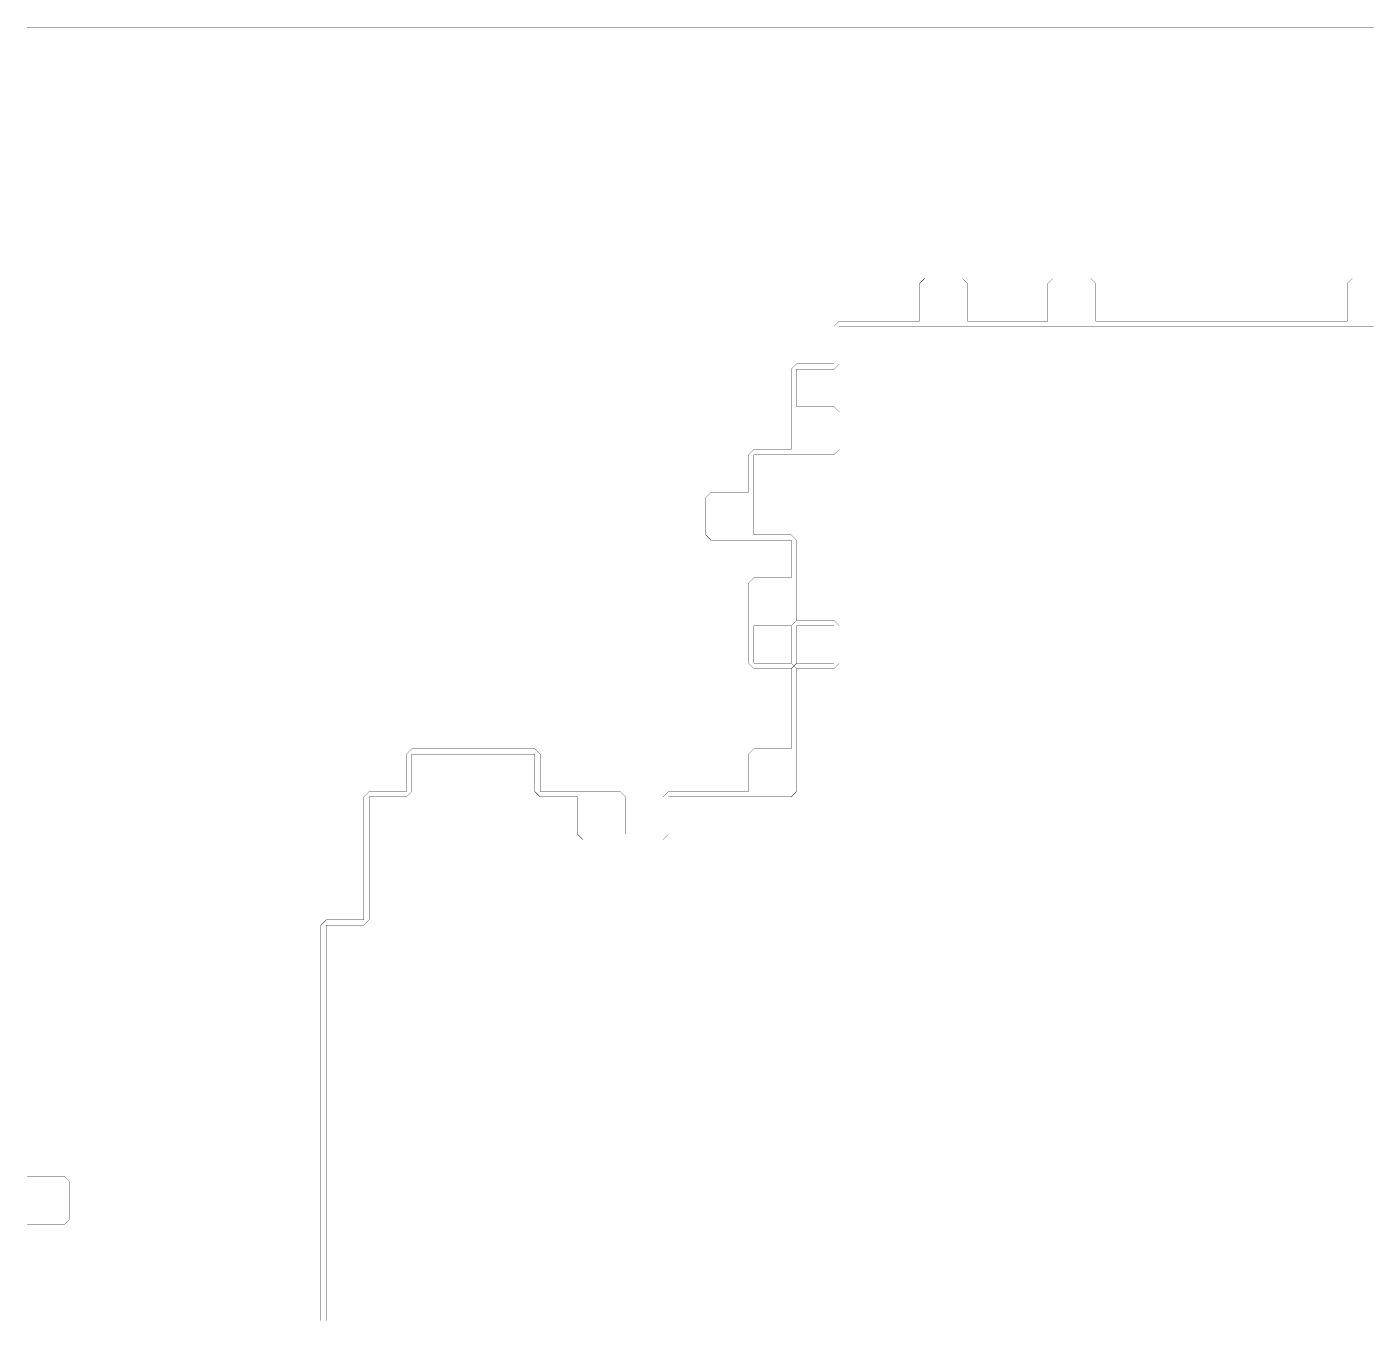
# Model space of a CAD drawing. Header units: metres. Extents: x 0 to 4990, y -4990 to 0.
# Drawn here: x 0 to 2456, y -2362 to 0 of the extents above; entities that cross this region are included whole.
import ezdxf

# ---------------------------------------------------------------- set-up
doc = ezdxf.new("R2010")
doc.units = ezdxf.units.M
doc.layers.add('conductor', color=1, linetype='Continuous')
doc.layers.add('substrate', color=5, linetype='Continuous')

msp = doc.modelspace()

# ---------------------------------------------------------------- linework, layer by layer
at = {"layer": 'conductor', "const_width": 0.5}
msp.add_lwpolyline([(2460.9375, -546.875), (2451.171875, -546.875), (2441.40625, -546.875), (2431.640625, -546.875), (2421.875, -546.875), (2412.109375, -546.875), (2402.34375, -546.875), (2392.578125, -546.875), (2382.8125, -546.875), (2373.046875, -546.875), (2363.28125, -546.875), (2353.515625, -546.875), (2343.75, -546.875), (2333.984375, -546.875), (2324.21875, -546.875), (2314.453125, -546.875), (2304.6875, -546.875), (2294.921875, -546.875), (2285.15625, -546.875), (2275.390625, -546.875), (2265.625, -546.875), (2255.859375, -546.875), (2246.09375, -546.875), (2236.328125, -546.875), (2226.5625, -546.875), (2216.796875, -546.875), (2207.03125, -546.875), (2197.265625, -546.875), (2187.5, -546.875), (2177.734375, -546.875), (2167.96875, -546.875), (2158.203125, -546.875), (2148.4375, -546.875), (2138.671875, -546.875), (2128.90625, -546.875), (2119.140625, -546.875), (2109.375, -546.875), (2099.609375, -546.875), (2089.84375, -546.875), (2080.078125, -546.875), (2070.3125, -546.875), (2060.546875, -546.875), (2050.78125, -546.875), (2041.015625, -546.875), (2031.25, -546.875), (2021.484375, -546.875), (2011.71875, -546.875), (2001.953125, -546.875), (1992.1875, -546.875), (1982.421875, -546.875), (1972.65625, -546.875), (1962.890625, -546.875), (1953.125, -546.875), (1943.359375, -546.875), (1933.59375, -546.875), (1923.828125, -546.875), (1914.0625, -546.875), (1904.296875, -546.875), (1894.53125, -546.875), (1884.765625, -546.875), (1875, -546.875), (1865.234375, -546.875), (1855.46875, -546.875), (1845.703125, -546.875), (1835.9375, -546.875), (1826.171875, -546.875), (1816.40625, -546.875), (1806.640625, -546.875), (1796.875, -546.875), (1787.109375, -546.875), (1777.34375, -546.875), (1767.578125, -546.875), (1757.8125, -546.875), (1748.046875, -546.875), (1738.28125, -546.875), (1728.515625, -546.875), (1718.75, -546.875), (1708.984375, -546.875), (1699.21875, -546.875), (1689.453125, -546.875), (1679.6875, -546.875), (1669.921875, -546.875), (1660.15625, -546.875), (1650.390625, -546.875), (1640.625, -546.875), (1630.859375, -546.875), (1621.09375, -546.875), (1611.328125, -546.875), (1601.5625, -546.875), (1591.796875, -546.875), (1582.03125, -546.875), (1572.265625, -546.875), (1562.5, -546.875), (1552.734375, -546.875), (1542.96875, -546.875), (1533.203125, -546.875), (1523.4375, -546.875), (1513.671875, -546.875), (1503.90625, -546.875), (1494.140625, -546.875), (1484.375, -546.875), (1484.375, -556.640625), (1484.375, -566.40625), (1484.375, -576.171875), (1484.375, -585.9375), (1484.375, -595.703125), (1484.375, -605.46875), (1484.375, -615.234375), (1474.609375, -625), (1464.84375, -625), (1455.078125, -625), (1445.3125, -625), (1435.546875, -625), (1425.78125, -625), (1416.015625, -625), (1406.25, -625), (1406.25, -634.765625), (1406.25, -644.53125), (1406.25, -654.296875), (1406.25, -664.0625), (1406.25, -673.828125), (1406.25, -683.59375), (1406.25, -693.359375), (1416.015625, -693.359375), (1425.78125, -693.359375), (1435.546875, -693.359375), (1445.3125, -693.359375), (1455.078125, -693.359375), (1464.84375, -693.359375), (1474.609375, -693.359375), (1484.375, -703.125), (1484.375, -712.890625), (1484.375, -722.65625), (1484.375, -732.421875), (1484.375, -742.1875), (1484.375, -751.953125), (1484.375, -761.71875), (1484.375, -771.484375), (1474.609375, -781.25), (1464.84375, -781.25), (1455.078125, -781.25), (1445.3125, -781.25), (1435.546875, -781.25), (1425.78125, -781.25), (1416.015625, -781.25), (1406.25, -781.25), (1396.484375, -781.25), (1386.71875, -781.25), (1376.953125, -781.25), (1367.1875, -781.25), (1357.421875, -781.25), (1347.65625, -781.25), (1337.890625, -781.25), (1328.125, -781.25), (1328.125, -791.015625), (1328.125, -800.78125), (1328.125, -810.546875), (1328.125, -820.3125), (1328.125, -830.078125), (1328.125, -839.84375), (1328.125, -849.609375), (1328.125, -859.375), (1328.125, -869.140625), (1328.125, -878.90625), (1328.125, -888.671875), (1328.125, -898.4375), (1328.125, -908.203125), (1328.125, -917.96875), (1328.125, -927.734375), (1337.890625, -927.734375), (1347.65625, -927.734375), (1357.421875, -927.734375), (1367.1875, -927.734375), (1376.953125, -927.734375), (1386.71875, -927.734375), (1396.484375, -927.734375), (1406.25, -937.5), (1406.25, -947.265625), (1406.25, -957.03125), (1406.25, -966.796875), (1406.25, -976.5625), (1406.25, -986.328125), (1406.25, -996.09375), (1406.25, -1005.859375), (1406.25, -1015.625), (1406.25, -1025.390625), (1406.25, -1035.15625), (1406.25, -1044.921875), (1406.25, -1054.6875), (1406.25, -1064.453125), (1406.25, -1074.21875), (1406.25, -1083.984375), (1396.484375, -1093.75), (1386.71875, -1093.75), (1376.953125, -1093.75), (1367.1875, -1093.75), (1357.421875, -1093.75), (1347.65625, -1093.75), (1337.890625, -1093.75), (1328.125, -1093.75), (1328.125, -1103.515625), (1328.125, -1113.28125), (1328.125, -1123.046875), (1328.125, -1132.8125), (1328.125, -1142.578125), (1328.125, -1152.34375), (1328.125, -1162.109375), (1337.890625, -1162.109375), (1347.65625, -1162.109375), (1357.421875, -1162.109375), (1367.1875, -1162.109375), (1376.953125, -1162.109375), (1386.71875, -1162.109375), (1396.484375, -1162.109375), (1406.25, -1171.875), (1406.25, -1181.640625), (1406.25, -1191.40625), (1406.25, -1201.171875), (1406.25, -1210.9375), (1406.25, -1220.703125), (1406.25, -1230.46875), (1406.25, -1240.234375), (1406.25, -1250), (1406.25, -1259.765625), (1406.25, -1269.53125), (1406.25, -1279.296875), (1406.25, -1289.0625), (1406.25, -1298.828125), (1406.25, -1308.59375), (1406.25, -1318.359375), (1406.25, -1328.125), (1406.25, -1337.890625), (1406.25, -1347.65625), (1406.25, -1357.421875), (1406.25, -1367.1875), (1406.25, -1376.953125), (1406.25, -1386.71875), (1406.25, -1396.484375), (1396.484375, -1406.25), (1386.71875, -1406.25), (1376.953125, -1406.25), (1367.1875, -1406.25), (1357.421875, -1406.25), (1347.65625, -1406.25), (1337.890625, -1406.25), (1328.125, -1406.25), (1318.359375, -1406.25), (1308.59375, -1406.25), (1298.828125, -1406.25), (1289.0625, -1406.25), (1279.296875, -1406.25), (1269.53125, -1406.25), (1259.765625, -1406.25), (1250, -1406.25), (1240.234375, -1406.25), (1230.46875, -1406.25), (1220.703125, -1406.25), (1210.9375, -1406.25), (1201.171875, -1406.25), (1191.40625, -1406.25), (1181.640625, -1406.25), (1171.875, -1406.25), (1171.875, -1416.015625), (1171.875, -1425.78125), (1171.875, -1435.546875), (1171.875, -1445.3125), (1171.875, -1455.078125), (1171.875, -1464.84375), (1171.875, -1474.609375), (1162.109375, -1484.375), (1152.34375, -1484.375), (1142.578125, -1484.375), (1132.8125, -1484.375), (1123.046875, -1484.375), (1113.28125, -1484.375), (1103.515625, -1484.375), (1093.75, -1484.375), (1083.984375, -1484.375), (1074.21875, -1484.375), (1064.453125, -1484.375), (1054.6875, -1484.375), (1044.921875, -1484.375), (1035.15625, -1484.375), (1025.390625, -1484.375), (1015.625, -1484.375), (1005.859375, -1474.609375), (1005.859375, -1464.84375), (1005.859375, -1455.078125), (1005.859375, -1445.3125), (1005.859375, -1435.546875), (1005.859375, -1425.78125), (1005.859375, -1416.015625), (1005.859375, -1406.25), (996.09375, -1406.25), (986.328125, -1406.25), (976.5625, -1406.25), (966.796875, -1406.25), (957.03125, -1406.25), (947.265625, -1406.25), (937.5, -1406.25), (927.734375, -1396.484375), (927.734375, -1386.71875), (927.734375, -1376.953125), (927.734375, -1367.1875), (927.734375, -1357.421875), (927.734375, -1347.65625), (927.734375, -1337.890625), (927.734375, -1328.125), (917.96875, -1328.125), (908.203125, -1328.125), (898.4375, -1328.125), (888.671875, -1328.125), (878.90625, -1328.125), (869.140625, -1328.125), (859.375, -1328.125), (849.609375, -1328.125), (839.84375, -1328.125), (830.078125, -1328.125), (820.3125, -1328.125), (810.546875, -1328.125), (800.78125, -1328.125), (791.015625, -1328.125), (781.25, -1328.125), (771.484375, -1328.125), (761.71875, -1328.125), (751.953125, -1328.125), (742.1875, -1328.125), (732.421875, -1328.125), (722.65625, -1328.125), (712.890625, -1328.125), (703.125, -1328.125), (703.125, -1337.890625), (703.125, -1347.65625), (703.125, -1357.421875), (703.125, -1367.1875), (703.125, -1376.953125), (703.125, -1386.71875), (703.125, -1396.484375), (693.359375, -1406.25), (683.59375, -1406.25), (673.828125, -1406.25), (664.0625, -1406.25), (654.296875, -1406.25), (644.53125, -1406.25), (634.765625, -1406.25), (625, -1406.25), (625, -1416.015625), (625, -1425.78125), (625, -1435.546875), (625, -1445.3125), (625, -1455.078125), (625, -1464.84375), (625, -1474.609375), (625, -1484.375), (625, -1494.140625), (625, -1503.90625), (625, -1513.671875), (625, -1523.4375), (625, -1533.203125), (625, -1542.96875), (625, -1552.734375), (625, -1562.5), (625, -1572.265625), (625, -1582.03125), (625, -1591.796875), (625, -1601.5625), (625, -1611.328125), (625, -1621.09375), (625, -1630.859375), (615.234375, -1640.625), (605.46875, -1640.625), (595.703125, -1640.625), (585.9375, -1640.625), (576.171875, -1640.625), (566.40625, -1640.625), (556.640625, -1640.625), (546.875, -1640.625), (546.875, -1650.390625), (546.875, -1660.15625), (546.875, -1669.921875), (546.875, -1679.6875), (546.875, -1689.453125), (546.875, -1699.21875), (546.875, -1708.984375), (546.875, -1718.75), (546.875, -1728.515625), (546.875, -1738.28125), (546.875, -1748.046875), (546.875, -1757.8125), (546.875, -1767.578125), (546.875, -1777.34375), (546.875, -1787.109375), (546.875, -1796.875), (546.875, -1806.640625), (546.875, -1816.40625), (546.875, -1826.171875), (546.875, -1835.9375), (546.875, -1845.703125), (546.875, -1855.46875), (546.875, -1865.234375), (546.875, -1875), (546.875, -1884.765625), (546.875, -1894.53125), (546.875, -1904.296875), (546.875, -1914.0625), (546.875, -1923.828125), (546.875, -1933.59375), (546.875, -1943.359375), (546.875, -1953.125), (546.875, -1962.890625), (546.875, -1972.65625), (546.875, -1982.421875), (546.875, -1992.1875), (546.875, -2001.953125), (546.875, -2011.71875), (546.875, -2021.484375), (546.875, -2031.25), (546.875, -2041.015625), (546.875, -2050.78125), (546.875, -2060.546875), (546.875, -2070.3125), (546.875, -2080.078125), (546.875, -2089.84375), (546.875, -2099.609375), (546.875, -2109.375), (546.875, -2119.140625), (546.875, -2128.90625), (546.875, -2138.671875), (546.875, -2148.4375), (546.875, -2158.203125), (546.875, -2167.96875), (546.875, -2177.734375), (546.875, -2187.5), (546.875, -2197.265625), (546.875, -2207.03125), (546.875, -2216.796875), (546.875, -2226.5625), (546.875, -2236.328125), (546.875, -2246.09375), (546.875, -2255.859375), (546.875, -2265.625), (546.875, -2275.390625), (546.875, -2285.15625), (546.875, -2294.921875), (546.875, -2304.6875), (546.875, -2314.453125), (546.875, -2324.21875), (546.875, -2333.984375), (546.875, -2343.75), (546.875, -2353.515625), (546.875, -2363.28125)], dxfattribs=at)
msp.add_lwpolyline([(1396.484375, -1093.75), (1406.25, -1083.984375), (1416.015625, -1083.984375), (1425.78125, -1083.984375), (1435.546875, -1083.984375), (1445.3125, -1083.984375), (1455.078125, -1083.984375), (1464.84375, -1083.984375), (1474.609375, -1083.984375), (1484.375, -1093.75), (1484.375, -1103.515625), (1484.375, -1113.28125), (1484.375, -1123.046875), (1484.375, -1132.8125), (1484.375, -1142.578125), (1484.375, -1152.34375), (1484.375, -1162.109375), (1474.609375, -1171.875), (1464.84375, -1171.875), (1455.078125, -1171.875), (1445.3125, -1171.875), (1435.546875, -1171.875), (1425.78125, -1171.875), (1416.015625, -1171.875), (1406.25, -1171.875), (1396.484375, -1162.109375), (1396.484375, -1152.34375), (1396.484375, -1142.578125), (1396.484375, -1132.8125), (1396.484375, -1123.046875), (1396.484375, -1113.28125), (1396.484375, -1103.515625)], close=True, dxfattribs=at)
at = {"layer": 'substrate', "const_width": 0.5}
for points in [[(2460.9375, 0), (2451.171875, 0), (2441.40625, 0), (2431.640625, 0), (2421.875, 0), (2412.109375, 0), (2402.34375, 0), (2392.578125, 0), (2382.8125, 0), (2373.046875, 0), (2363.28125, 0), (2353.515625, 0), (2343.75, 0), (2333.984375, 0), (2324.21875, 0), (2314.453125, 0), (2304.6875, 0), (2294.921875, 0), (2285.15625, 0), (2275.390625, 0), (2265.625, 0), (2255.859375, 0), (2246.09375, 0), (2236.328125, 0), (2226.5625, 0), (2216.796875, 0), (2207.03125, 0), (2197.265625, 0), (2187.5, 0), (2177.734375, 0), (2167.96875, 0), (2158.203125, 0), (2148.4375, 0), (2138.671875, 0), (2128.90625, 0), (2119.140625, 0), (2109.375, 0), (2099.609375, 0), (2089.84375, 0), (2080.078125, 0), (2070.3125, 0), (2060.546875, 0), (2050.78125, 0), (2041.015625, 0), (2031.25, 0), (2021.484375, 0), (2011.71875, 0), (2001.953125, 0), (1992.1875, 0), (1982.421875, 0), (1972.65625, 0), (1962.890625, 0), (1953.125, 0), (1943.359375, 0), (1933.59375, 0), (1923.828125, 0), (1914.0625, 0), (1904.296875, 0), (1894.53125, 0), (1884.765625, 0), (1875, 0), (1865.234375, 0), (1855.46875, 0), (1845.703125, 0), (1835.9375, 0), (1826.171875, 0), (1816.40625, 0), (1806.640625, 0), (1796.875, 0), (1787.109375, 0), (1777.34375, 0), (1767.578125, 0), (1757.8125, 0), (1748.046875, 0), (1738.28125, 0), (1728.515625, 0), (1718.75, 0), (1708.984375, 0), (1699.21875, 0), (1689.453125, 0), (1679.6875, 0), (1669.921875, 0), (1660.15625, 0), (1650.390625, 0), (1640.625, 0), (1630.859375, 0), (1621.09375, 0), (1611.328125, 0), (1601.5625, 0), (1591.796875, 0), (1582.03125, 0), (1572.265625, 0), (1562.5, 0), (1552.734375, 0), (1542.96875, 0), (1533.203125, 0), (1523.4375, 0), (1513.671875, 0), (1503.90625, 0), (1494.140625, 0), (1484.375, 0), (1474.609375, 0), (1464.84375, 0), (1455.078125, 0), (1445.3125, 0), (1435.546875, 0), (1425.78125, 0), (1416.015625, 0), (1406.25, 0), (1396.484375, 0), (1386.71875, 0), (1376.953125, 0), (1367.1875, 0), (1357.421875, 0), (1347.65625, 0), (1337.890625, 0), (1328.125, 0), (1318.359375, 0), (1308.59375, 0), (1298.828125, 0), (1289.0625, 0), (1279.296875, 0), (1269.53125, 0), (1259.765625, 0), (1250, 0), (1240.234375, 0), (1230.46875, 0), (1220.703125, 0), (1210.9375, 0), (1201.171875, 0), (1191.40625, 0), (1181.640625, 0), (1171.875, 0), (1162.109375, 0), (1152.34375, 0), (1142.578125, 0), (1132.8125, 0), (1123.046875, 0), (1113.28125, 0), (1103.515625, 0), (1093.75, 0), (1083.984375, 0), (1074.21875, 0), (1064.453125, 0), (1054.6875, 0), (1044.921875, 0), (1035.15625, 0), (1025.390625, 0), (1015.625, 0), (1005.859375, 0), (996.09375, 0), (986.328125, 0), (976.5625, 0), (966.796875, 0), (957.03125, 0), (947.265625, 0), (937.5, 0), (927.734375, 0), (917.96875, 0), (908.203125, 0), (898.4375, 0), (888.671875, 0), (878.90625, 0), (869.140625, 0), (859.375, 0), (849.609375, 0), (839.84375, 0), (830.078125, 0), (820.3125, 0), (810.546875, 0), (800.78125, 0), (791.015625, 0), (781.25, 0), (771.484375, 0), (761.71875, 0), (751.953125, 0), (742.1875, 0), (732.421875, 0), (722.65625, 0), (712.890625, 0), (703.125, 0), (693.359375, 0), (683.59375, 0), (673.828125, 0), (664.0625, 0), (654.296875, 0), (644.53125, 0), (634.765625, 0), (625, 0), (615.234375, 0), (605.46875, 0), (595.703125, 0), (585.9375, 0), (576.171875, 0), (566.40625, 0), (556.640625, 0), (546.875, 0), (537.109375, 0), (527.34375, 0), (517.578125, 0), (507.8125, 0), (498.046875, 0), (488.28125, 0), (478.515625, 0), (468.75, 0), (458.984375, 0), (449.21875, 0), (439.453125, 0), (429.6875, 0), (419.921875, 0), (410.15625, 0), (400.390625, 0), (390.625, 0), (380.859375, 0), (371.09375, 0), (361.328125, 0), (351.5625, 0), (341.796875, 0), (332.03125, 0), (322.265625, 0), (312.5, 0), (302.734375, 0), (292.96875, 0), (283.203125, 0), (273.4375, 0), (263.671875, 0), (253.90625, 0), (244.140625, 0), (234.375, 0), (224.609375, 0), (214.84375, 0), (205.078125, 0), (195.3125, 0), (185.546875, 0), (175.78125, 0), (166.015625, 0), (156.25, 0), (146.484375, 0), (136.71875, 0), (126.953125, 0), (117.1875, 0), (107.421875, 0), (97.65625, 0), (87.890625, 0), (78.125, 0), (68.359375, 0), (58.59375, 0), (48.828125, 0), (39.0625, 0), (29.296875, 0), (19.53125, 0), (9.765625, 0), (0, 0), (0, -9.765625), (0, -19.53125), (0, -29.296875), (0, -39.0625), (0, -48.828125), (0, -58.59375), (0, -68.359375), (0, -78.125), (0, -87.890625), (0, -97.65625), (0, -107.421875), (0, -117.1875), (0, -126.953125), (0, -136.71875), (0, -146.484375), (0, -156.25), (0, -166.015625), (0, -175.78125), (0, -185.546875), (0, -195.3125), (0, -205.078125), (0, -214.84375), (0, -224.609375), (0, -234.375), (0, -244.140625), (0, -253.90625), (0, -263.671875), (0, -273.4375), (0, -283.203125), (0, -292.96875), (0, -302.734375), (0, -312.5), (0, -322.265625), (0, -332.03125), (0, -341.796875), (0, -351.5625), (0, -361.328125), (0, -371.09375), (0, -380.859375), (0, -390.625), (0, -400.390625), (0, -410.15625), (0, -419.921875), (0, -429.6875), (0, -439.453125), (0, -449.21875), (0, -458.984375), (0, -468.75), (0, -478.515625), (0, -488.28125), (0, -498.046875), (0, -507.8125), (0, -517.578125), (0, -527.34375), (0, -537.109375), (0, -546.875), (0, -556.640625), (0, -566.40625), (0, -576.171875), (0, -585.9375), (0, -595.703125), (0, -605.46875), (0, -615.234375), (0, -625), (0, -634.765625), (0, -644.53125), (0, -654.296875), (0, -664.0625), (0, -673.828125), (0, -683.59375), (0, -693.359375), (0, -703.125), (0, -712.890625), (0, -722.65625), (0, -732.421875), (0, -742.1875), (0, -751.953125), (0, -761.71875), (0, -771.484375), (0, -781.25), (0, -791.015625), (0, -800.78125), (0, -810.546875), (0, -820.3125), (0, -830.078125), (0, -839.84375), (0, -849.609375), (0, -859.375), (0, -869.140625), (0, -878.90625), (0, -888.671875), (0, -898.4375), (0, -908.203125), (0, -917.96875), (0, -927.734375), (0, -937.5), (0, -947.265625), (0, -957.03125), (0, -966.796875), (0, -976.5625), (0, -986.328125), (0, -996.09375), (0, -1005.859375), (0, -1015.625), (0, -1025.390625), (0, -1035.15625), (0, -1044.921875), (0, -1054.6875), (0, -1064.453125), (0, -1074.21875), (0, -1083.984375), (0, -1093.75), (0, -1103.515625), (0, -1113.28125), (0, -1123.046875), (0, -1132.8125), (0, -1142.578125), (0, -1152.34375), (0, -1162.109375), (0, -1171.875), (0, -1181.640625), (0, -1191.40625), (0, -1201.171875), (0, -1210.9375), (0, -1220.703125), (0, -1230.46875), (0, -1240.234375), (0, -1250), (0, -1259.765625), (0, -1269.53125), (0, -1279.296875), (0, -1289.0625), (0, -1298.828125), (0, -1308.59375), (0, -1318.359375), (0, -1328.125), (0, -1337.890625), (0, -1347.65625), (0, -1357.421875), (0, -1367.1875), (0, -1376.953125), (0, -1386.71875), (0, -1396.484375), (0, -1406.25), (0, -1416.015625), (0, -1425.78125), (0, -1435.546875), (0, -1445.3125), (0, -1455.078125), (0, -1464.84375), (0, -1474.609375), (0, -1484.375), (0, -1494.140625), (0, -1503.90625), (0, -1513.671875), (0, -1523.4375), (0, -1533.203125), (0, -1542.96875), (0, -1552.734375), (0, -1562.5), (0, -1572.265625), (0, -1582.03125), (0, -1591.796875), (0, -1601.5625), (0, -1611.328125), (0, -1621.09375), (0, -1630.859375), (0, -1640.625), (0, -1650.390625), (0, -1660.15625), (0, -1669.921875), (0, -1679.6875), (0, -1689.453125), (0, -1699.21875), (0, -1708.984375), (0, -1718.75), (0, -1728.515625), (0, -1738.28125), (0, -1748.046875), (0, -1757.8125), (0, -1767.578125), (0, -1777.34375), (0, -1787.109375), (0, -1796.875), (0, -1806.640625), (0, -1816.40625), (0, -1826.171875), (0, -1835.9375), (0, -1845.703125), (0, -1855.46875), (0, -1865.234375), (0, -1875), (0, -1884.765625), (0, -1894.53125), (0, -1904.296875), (0, -1914.0625), (0, -1923.828125), (0, -1933.59375), (0, -1943.359375), (0, -1953.125), (0, -1962.890625), (0, -1972.65625), (0, -1982.421875), (0, -1992.1875), (0, -2001.953125), (0, -2011.71875), (0, -2021.484375), (0, -2031.25), (0, -2041.015625), (0, -2050.78125), (0, -2060.546875), (0, -2070.3125), (0, -2080.078125), (0, -2089.84375), (0, -2099.609375), (9.765625, -2099.609375), (19.53125, -2099.609375), (29.296875, -2099.609375), (39.0625, -2099.609375), (48.828125, -2099.609375), (58.59375, -2099.609375), (68.359375, -2099.609375), (78.125, -2109.375), (78.125, -2119.140625), (78.125, -2128.90625), (78.125, -2138.671875), (78.125, -2148.4375), (78.125, -2158.203125), (78.125, -2167.96875), (78.125, -2177.734375), (68.359375, -2187.5), (58.59375, -2187.5), (48.828125, -2187.5), (39.0625, -2187.5), (29.296875, -2187.5), (19.53125, -2187.5), (9.765625, -2187.5), (0, -2187.5), (0, -2197.265625), (0, -2207.03125), (0, -2216.796875), (0, -2226.5625), (0, -2236.328125), (0, -2246.09375), (0, -2255.859375), (0, -2265.625), (0, -2275.390625), (0, -2285.15625), (0, -2294.921875), (0, -2304.6875), (0, -2314.453125), (0, -2324.21875), (0, -2333.984375), (0, -2343.75), (0, -2353.515625), (0, -2363.28125)], [(537.109375, -2363.28125), (537.109375, -2353.515625), (537.109375, -2343.75), (537.109375, -2333.984375), (537.109375, -2324.21875), (537.109375, -2314.453125), (537.109375, -2304.6875), (537.109375, -2294.921875), (537.109375, -2285.15625), (537.109375, -2275.390625), (537.109375, -2265.625), (537.109375, -2255.859375), (537.109375, -2246.09375), (537.109375, -2236.328125), (537.109375, -2226.5625), (537.109375, -2216.796875), (537.109375, -2207.03125), (537.109375, -2197.265625), (537.109375, -2187.5), (537.109375, -2177.734375), (537.109375, -2167.96875), (537.109375, -2158.203125), (537.109375, -2148.4375), (537.109375, -2138.671875), (537.109375, -2128.90625), (537.109375, -2119.140625), (537.109375, -2109.375), (537.109375, -2099.609375), (537.109375, -2089.84375), (537.109375, -2080.078125), (537.109375, -2070.3125), (537.109375, -2060.546875), (537.109375, -2050.78125), (537.109375, -2041.015625), (537.109375, -2031.25), (537.109375, -2021.484375), (537.109375, -2011.71875), (537.109375, -2001.953125), (537.109375, -1992.1875), (537.109375, -1982.421875), (537.109375, -1972.65625), (537.109375, -1962.890625), (537.109375, -1953.125), (537.109375, -1943.359375), (537.109375, -1933.59375), (537.109375, -1923.828125), (537.109375, -1914.0625), (537.109375, -1904.296875), (537.109375, -1894.53125), (537.109375, -1884.765625), (537.109375, -1875), (537.109375, -1865.234375), (537.109375, -1855.46875), (537.109375, -1845.703125), (537.109375, -1835.9375), (537.109375, -1826.171875), (537.109375, -1816.40625), (537.109375, -1806.640625), (537.109375, -1796.875), (537.109375, -1787.109375), (537.109375, -1777.34375), (537.109375, -1767.578125), (537.109375, -1757.8125), (537.109375, -1748.046875), (537.109375, -1738.28125), (537.109375, -1728.515625), (537.109375, -1718.75), (537.109375, -1708.984375), (537.109375, -1699.21875), (537.109375, -1689.453125), (537.109375, -1679.6875), (537.109375, -1669.921875), (537.109375, -1660.15625), (537.109375, -1650.390625), (537.109375, -1640.625), (546.875, -1630.859375), (556.640625, -1630.859375), (566.40625, -1630.859375), (576.171875, -1630.859375), (585.9375, -1630.859375), (595.703125, -1630.859375), (605.46875, -1630.859375), (615.234375, -1630.859375), (615.234375, -1621.09375), (615.234375, -1611.328125), (615.234375, -1601.5625), (615.234375, -1591.796875), (615.234375, -1582.03125), (615.234375, -1572.265625), (615.234375, -1562.5), (615.234375, -1552.734375), (615.234375, -1542.96875), (615.234375, -1533.203125), (615.234375, -1523.4375), (615.234375, -1513.671875), (615.234375, -1503.90625), (615.234375, -1494.140625), (615.234375, -1484.375), (615.234375, -1474.609375), (615.234375, -1464.84375), (615.234375, -1455.078125), (615.234375, -1445.3125), (615.234375, -1435.546875), (615.234375, -1425.78125), (615.234375, -1416.015625), (615.234375, -1406.25), (625, -1396.484375), (634.765625, -1396.484375), (644.53125, -1396.484375), (654.296875, -1396.484375), (664.0625, -1396.484375), (673.828125, -1396.484375), (683.59375, -1396.484375), (693.359375, -1396.484375), (693.359375, -1386.71875), (693.359375, -1376.953125), (693.359375, -1367.1875), (693.359375, -1357.421875), (693.359375, -1347.65625), (693.359375, -1337.890625), (693.359375, -1328.125), (703.125, -1318.359375), (712.890625, -1318.359375), (722.65625, -1318.359375), (732.421875, -1318.359375), (742.1875, -1318.359375), (751.953125, -1318.359375), (761.71875, -1318.359375), (771.484375, -1318.359375), (781.25, -1318.359375), (791.015625, -1318.359375), (800.78125, -1318.359375), (810.546875, -1318.359375), (820.3125, -1318.359375), (830.078125, -1318.359375), (839.84375, -1318.359375), (849.609375, -1318.359375), (859.375, -1318.359375), (869.140625, -1318.359375), (878.90625, -1318.359375), (888.671875, -1318.359375), (898.4375, -1318.359375), (908.203125, -1318.359375), (917.96875, -1318.359375), (927.734375, -1318.359375), (937.5, -1328.125), (937.5, -1337.890625), (937.5, -1347.65625), (937.5, -1357.421875), (937.5, -1367.1875), (937.5, -1376.953125), (937.5, -1386.71875), (937.5, -1396.484375), (947.265625, -1396.484375), (957.03125, -1396.484375), (966.796875, -1396.484375), (976.5625, -1396.484375), (986.328125, -1396.484375), (996.09375, -1396.484375), (1005.859375, -1396.484375), (1015.625, -1396.484375), (1025.390625, -1396.484375), (1035.15625, -1396.484375), (1044.921875, -1396.484375), (1054.6875, -1396.484375), (1064.453125, -1396.484375), (1074.21875, -1396.484375), (1083.984375, -1396.484375), (1093.75, -1406.25), (1093.75, -1416.015625), (1093.75, -1425.78125), (1093.75, -1435.546875), (1093.75, -1445.3125), (1093.75, -1455.078125), (1093.75, -1464.84375), (1093.75, -1474.609375), (1103.515625, -1474.609375), (1113.28125, -1474.609375), (1123.046875, -1474.609375), (1132.8125, -1474.609375), (1142.578125, -1474.609375), (1152.34375, -1474.609375), (1162.109375, -1474.609375), (1162.109375, -1464.84375), (1162.109375, -1455.078125), (1162.109375, -1445.3125), (1162.109375, -1435.546875), (1162.109375, -1425.78125), (1162.109375, -1416.015625), (1162.109375, -1406.25), (1171.875, -1396.484375), (1181.640625, -1396.484375), (1191.40625, -1396.484375), (1201.171875, -1396.484375), (1210.9375, -1396.484375), (1220.703125, -1396.484375), (1230.46875, -1396.484375), (1240.234375, -1396.484375), (1250, -1396.484375), (1259.765625, -1396.484375), (1269.53125, -1396.484375), (1279.296875, -1396.484375), (1289.0625, -1396.484375), (1298.828125, -1396.484375), (1308.59375, -1396.484375), (1318.359375, -1396.484375), (1318.359375, -1386.71875), (1318.359375, -1376.953125), (1318.359375, -1367.1875), (1318.359375, -1357.421875), (1318.359375, -1347.65625), (1318.359375, -1337.890625), (1318.359375, -1328.125), (1328.125, -1318.359375), (1337.890625, -1318.359375), (1347.65625, -1318.359375), (1357.421875, -1318.359375), (1367.1875, -1318.359375), (1376.953125, -1318.359375), (1386.71875, -1318.359375), (1396.484375, -1318.359375), (1396.484375, -1308.59375), (1396.484375, -1298.828125), (1396.484375, -1289.0625), (1396.484375, -1279.296875), (1396.484375, -1269.53125), (1396.484375, -1259.765625), (1396.484375, -1250), (1396.484375, -1240.234375), (1396.484375, -1230.46875), (1396.484375, -1220.703125), (1396.484375, -1210.9375), (1396.484375, -1201.171875), (1396.484375, -1191.40625), (1396.484375, -1181.640625), (1396.484375, -1171.875), (1406.25, -1162.109375), (1416.015625, -1162.109375), (1425.78125, -1162.109375), (1435.546875, -1162.109375), (1445.3125, -1162.109375), (1455.078125, -1162.109375), (1464.84375, -1162.109375), (1474.609375, -1162.109375), (1474.609375, -1152.34375), (1474.609375, -1142.578125), (1474.609375, -1132.8125), (1474.609375, -1123.046875), (1474.609375, -1113.28125), (1474.609375, -1103.515625), (1474.609375, -1093.75), (1464.84375, -1093.75), (1455.078125, -1093.75), (1445.3125, -1093.75), (1435.546875, -1093.75), (1425.78125, -1093.75), (1416.015625, -1093.75), (1406.25, -1093.75), (1406.25, -1103.515625), (1406.25, -1113.28125), (1406.25, -1123.046875), (1406.25, -1132.8125), (1406.25, -1142.578125), (1406.25, -1152.34375), (1406.25, -1162.109375), (1396.484375, -1171.875), (1386.71875, -1171.875), (1376.953125, -1171.875), (1367.1875, -1171.875), (1357.421875, -1171.875), (1347.65625, -1171.875), (1337.890625, -1171.875), (1328.125, -1171.875), (1318.359375, -1162.109375), (1318.359375, -1152.34375), (1318.359375, -1142.578125), (1318.359375, -1132.8125), (1318.359375, -1123.046875), (1318.359375, -1113.28125), (1318.359375, -1103.515625), (1318.359375, -1093.75), (1318.359375, -1083.984375), (1318.359375, -1074.21875), (1318.359375, -1064.453125), (1318.359375, -1054.6875), (1318.359375, -1044.921875), (1318.359375, -1035.15625), (1318.359375, -1025.390625), (1318.359375, -1015.625), (1328.125, -1005.859375), (1337.890625, -1005.859375), (1347.65625, -1005.859375), (1357.421875, -1005.859375), (1367.1875, -1005.859375), (1376.953125, -1005.859375), (1386.71875, -1005.859375), (1396.484375, -1005.859375), (1396.484375, -996.09375), (1396.484375, -986.328125), (1396.484375, -976.5625), (1396.484375, -966.796875), (1396.484375, -957.03125), (1396.484375, -947.265625), (1396.484375, -937.5), (1386.71875, -937.5), (1376.953125, -937.5), (1367.1875, -937.5), (1357.421875, -937.5), (1347.65625, -937.5), (1337.890625, -937.5), (1328.125, -937.5), (1318.359375, -937.5), (1308.59375, -937.5), (1298.828125, -937.5), (1289.0625, -937.5), (1279.296875, -937.5), (1269.53125, -937.5), (1259.765625, -937.5), (1250, -937.5), (1240.234375, -927.734375), (1240.234375, -917.96875), (1240.234375, -908.203125), (1240.234375, -898.4375), (1240.234375, -888.671875), (1240.234375, -878.90625), (1240.234375, -869.140625), (1240.234375, -859.375), (1250, -849.609375), (1259.765625, -849.609375), (1269.53125, -849.609375), (1279.296875, -849.609375), (1289.0625, -849.609375), (1298.828125, -849.609375), (1308.59375, -849.609375), (1318.359375, -849.609375), (1318.359375, -839.84375), (1318.359375, -830.078125), (1318.359375, -820.3125), (1318.359375, -810.546875), (1318.359375, -800.78125), (1318.359375, -791.015625), (1318.359375, -781.25), (1328.125, -771.484375), (1337.890625, -771.484375), (1347.65625, -771.484375), (1357.421875, -771.484375), (1367.1875, -771.484375), (1376.953125, -771.484375), (1386.71875, -771.484375), (1396.484375, -771.484375), (1396.484375, -761.71875), (1396.484375, -751.953125), (1396.484375, -742.1875), (1396.484375, -732.421875), (1396.484375, -722.65625), (1396.484375, -712.890625), (1396.484375, -703.125), (1396.484375, -693.359375), (1396.484375, -683.59375), (1396.484375, -673.828125), (1396.484375, -664.0625), (1396.484375, -654.296875), (1396.484375, -644.53125), (1396.484375, -634.765625), (1396.484375, -625), (1406.25, -615.234375), (1416.015625, -615.234375), (1425.78125, -615.234375), (1435.546875, -615.234375), (1445.3125, -615.234375), (1455.078125, -615.234375), (1464.84375, -615.234375), (1474.609375, -615.234375), (1474.609375, -605.46875), (1474.609375, -595.703125), (1474.609375, -585.9375), (1474.609375, -576.171875), (1474.609375, -566.40625), (1474.609375, -556.640625), (1474.609375, -546.875), (1484.375, -537.109375), (1494.140625, -537.109375), (1503.90625, -537.109375), (1513.671875, -537.109375), (1523.4375, -537.109375), (1533.203125, -537.109375), (1542.96875, -537.109375), (1552.734375, -537.109375), (1562.5, -537.109375), (1572.265625, -537.109375), (1582.03125, -537.109375), (1591.796875, -537.109375), (1601.5625, -537.109375), (1611.328125, -537.109375), (1621.09375, -537.109375), (1630.859375, -537.109375), (1630.859375, -527.34375), (1630.859375, -517.578125), (1630.859375, -507.8125), (1630.859375, -498.046875), (1630.859375, -488.28125), (1630.859375, -478.515625), (1630.859375, -468.75), (1640.625, -458.984375), (1650.390625, -458.984375), (1660.15625, -458.984375), (1669.921875, -458.984375), (1679.6875, -458.984375), (1689.453125, -458.984375), (1699.21875, -458.984375), (1708.984375, -458.984375), (1718.75, -468.75), (1718.75, -478.515625), (1718.75, -488.28125), (1718.75, -498.046875), (1718.75, -507.8125), (1718.75, -517.578125), (1718.75, -527.34375), (1718.75, -537.109375), (1728.515625, -537.109375), (1738.28125, -537.109375), (1748.046875, -537.109375), (1757.8125, -537.109375), (1767.578125, -537.109375), (1777.34375, -537.109375), (1787.109375, -537.109375), (1796.875, -537.109375), (1806.640625, -537.109375), (1816.40625, -537.109375), (1826.171875, -537.109375), (1835.9375, -537.109375), (1845.703125, -537.109375), (1855.46875, -537.109375), (1865.234375, -537.109375), (1865.234375, -527.34375), (1865.234375, -517.578125), (1865.234375, -507.8125), (1865.234375, -498.046875), (1865.234375, -488.28125), (1865.234375, -478.515625), (1865.234375, -468.75), (1875, -458.984375), (1884.765625, -458.984375), (1894.53125, -458.984375), (1904.296875, -458.984375), (1914.0625, -458.984375), (1923.828125, -458.984375), (1933.59375, -458.984375), (1943.359375, -458.984375), (1953.125, -468.75), (1953.125, -478.515625), (1953.125, -488.28125), (1953.125, -498.046875), (1953.125, -507.8125), (1953.125, -517.578125), (1953.125, -527.34375), (1953.125, -537.109375), (1962.890625, -537.109375), (1972.65625, -537.109375), (1982.421875, -537.109375), (1992.1875, -537.109375), (2001.953125, -537.109375), (2011.71875, -537.109375), (2021.484375, -537.109375), (2031.25, -537.109375), (2041.015625, -537.109375), (2050.78125, -537.109375), (2060.546875, -537.109375), (2070.3125, -537.109375), (2080.078125, -537.109375), (2089.84375, -537.109375), (2099.609375, -537.109375), (2109.375, -537.109375), (2119.140625, -537.109375), (2128.90625, -537.109375), (2138.671875, -537.109375), (2148.4375, -537.109375), (2158.203125, -537.109375), (2167.96875, -537.109375), (2177.734375, -537.109375), (2187.5, -537.109375), (2197.265625, -537.109375), (2207.03125, -537.109375), (2216.796875, -537.109375), (2226.5625, -537.109375), (2236.328125, -537.109375), (2246.09375, -537.109375), (2255.859375, -537.109375), (2265.625, -537.109375), (2275.390625, -537.109375), (2285.15625, -537.109375), (2294.921875, -537.109375), (2304.6875, -537.109375), (2314.453125, -537.109375), (2324.21875, -537.109375), (2333.984375, -537.109375), (2343.75, -537.109375), (2353.515625, -537.109375), (2363.28125, -537.109375), (2373.046875, -537.109375), (2382.8125, -537.109375), (2392.578125, -537.109375), (2402.34375, -537.109375), (2412.109375, -537.109375), (2412.109375, -527.34375), (2412.109375, -517.578125), (2412.109375, -507.8125), (2412.109375, -498.046875), (2412.109375, -488.28125), (2412.109375, -478.515625), (2412.109375, -468.75), (2421.875, -458.984375), (2431.640625, -458.984375), (2441.40625, -458.984375), (2451.171875, -458.984375), (2460.9375, -458.984375)]]:
    msp.add_lwpolyline(points, dxfattribs=at)

doc.saveas('drawing.dxf')
